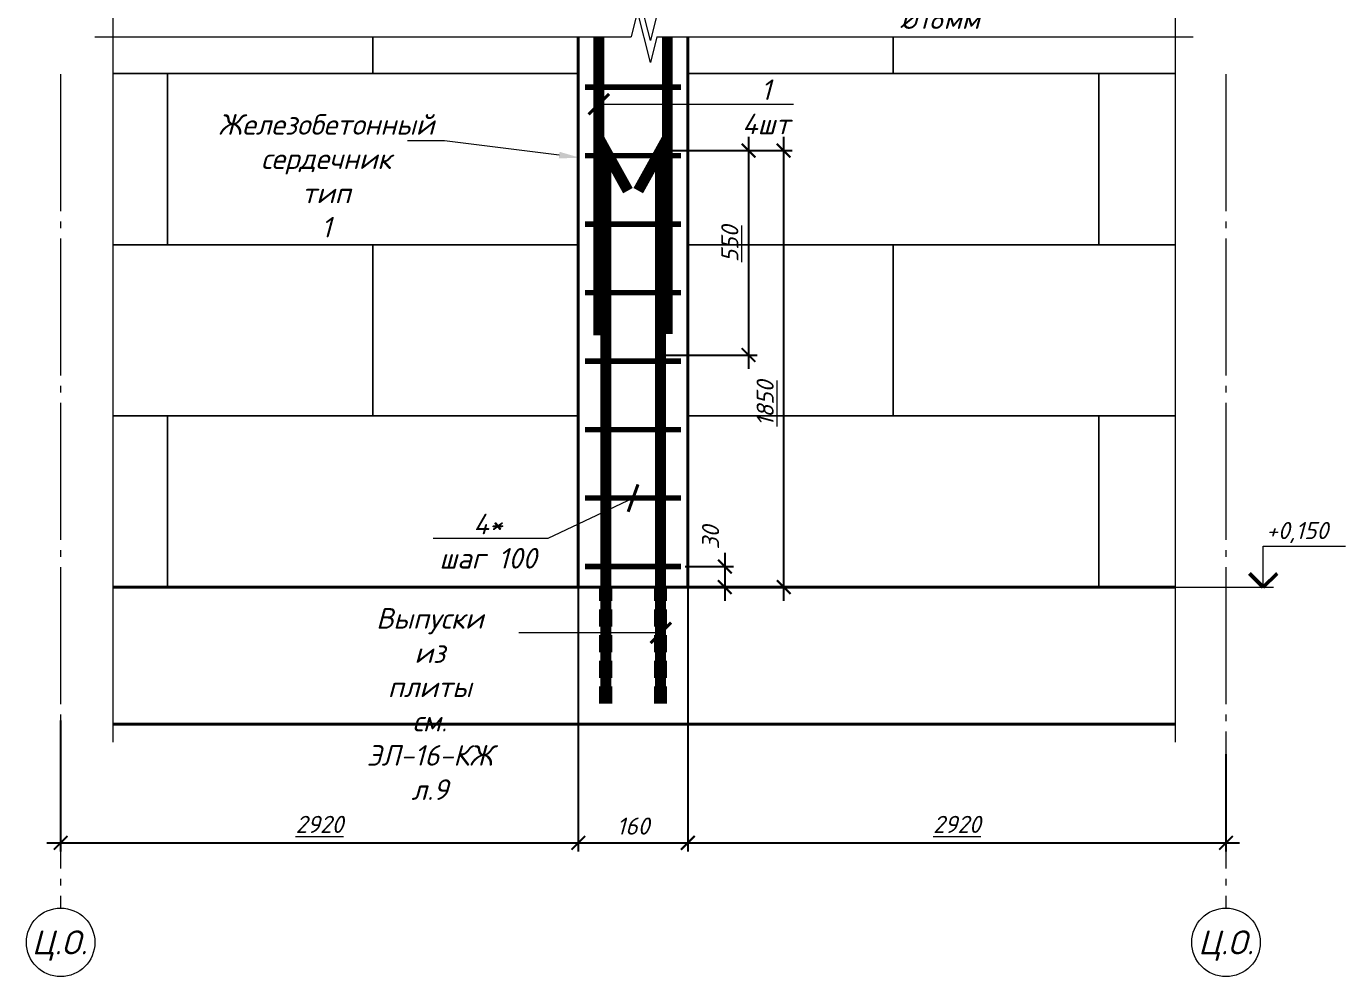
# Model space of a CAD drawing. Header units: millimetres. Extents: x -1807136 to 209800, y 0 to 410608.
# Drawn here: x 20244 to 22171, y 32144 to 33532 of the extents above; entities that cross this region are included whole.
import ezdxf
from ezdxf import colors
from ezdxf.entities.mleader import LeaderData, LeaderLine
from ezdxf.enums import TextEntityAlignment as Align
from ezdxf.math import Vec2, Vec3

# ---------------------------------------------------------------- set-up
doc = ezdxf.new("R2010")
doc.units = ezdxf.units.MM
doc.header["$PDMODE"] = 3
doc.linetypes.add('DASHED2', pattern=[0.375, 0.25, -0.125])
doc.linetypes.add('GOST2.303 5', pattern=[24, 20, -1.5, 1, -1.5])
doc.layers.get('0').update_dxf_attribs({"lineweight": 5})
doc.layers.get('Defpoints').update_dxf_attribs({"lineweight": 0})
for name, color, linetype, lineweight in [('#Dimensions', 7, 'Continuous', 9), ('#Арматура', 152, 'Continuous', 30), ('#Бетон разрез', 22, 'Continuous', 40), ('#Выноски', 7, 'Continuous', 15), ('#Газобетон вид', 150, 'Continuous', 18), ('#Оси', 7, 'Continuous', 9), ('#разм', 7, 'Continuous', 9), ('A-okno', 7, 'Continuous', 0), ('k_ Размеры', 7, 'Continuous', 15)]:
    doc.layers.add(name, color=color, linetype=linetype, lineweight=lineweight)
doc.layers.add('#Арматура вид_2', color=7, linetype='Continuous', lineweight=35, true_color=0x616161)
doc.styles.add('GOST 2.304', font='isocpeui.ttf')
doc.styles.add('STEP PR', font='isocpeui.ttf')
doc.dimstyles.new('SPDS', dxfattribs={"dimscale": 10, "dimtxt": 2.5, "dimasz": 2, "dimexe": 1.25, "dimexo": 0.625, "dimtad": 1, "dimdec": 0, "dimrnd": 0.001, "dimtxsty": 'STEP PR', "dimblk": 'ARCHTICK', "dimcen": 2.5, "dimdle": 2, "dimclrd": 256, "dimclre": 256, "dimclrt": 7, "dimadec": 0, "dimazin": 2, "dimtfac": 0.75, "dimtdec": 0, "dimtmove": 1, "dimatfit": 3, "dimfxl": 1, "dimtolj": 1, "dimarcsym": 1})

# ---------------------------------------------------------------- blocks, each defined once
blk = doc.blocks.new('*U411')
at = {"color": 0, "linetype": 'ByBlock', "lineweight": -2}
for p, q in [((55.213, 0), (55.525, 1.25)), ((55.525, 1.25), (56.15, -1.25)), ((55.213, 0), (0, 0)), ((56.15, -1.25), (56.463, 0)), ((111.676, 0), (56.463, 0))]:
    blk.add_line(p, q, dxfattribs=at)
blk = doc.blocks.new('*U392')
at = {"color": 0, "linetype": 'ByBlock', "lineweight": -2}
for p, q in [((55.213, 0), (55.525, 1.25)), ((55.525, 1.25), (56.15, -1.25)), ((55.213, 0), (0, 0)), ((56.15, -1.25), (56.463, 0)), ((111.676, 0), (56.463, 0))]:
    blk.add_line(p, q, dxfattribs=at)
blk = doc.blocks.new('_ArchTick')
at = {"color": 0, "linetype": 'ByBlock', "const_width": 0.15}
blk.add_lwpolyline([(-0.5, -0.5), (0.5, 0.5)], dxfattribs=at)
blk = doc.blocks.new('*D330')
at = {"layer": '#Dimensions', "lineweight": -2, "transparency": 16777216}
for p, q in [((21050.1, 32746.5), (21050.1, 32326.9)), ((20294.2, 32517.9), (20294.2, 32326.9)), ((20274.2, 32339.4), (21070.1, 32339.4))]:
    blk.add_line(p, q, dxfattribs=at)
at = {"layer": 'Defpoints', "color": 0, "transparency": 16777216}
for p in [(21050.1, 32752.8), (20294.2, 32524.1), (21050.1, 32339.4)]:
    blk.add_point(p, dxfattribs=at)
at = {"layer": '#Dimensions', "lineweight": -2, "transparency": 16777216, "xscale": 20, "yscale": 20, "zscale": 20, "rotation": 180}
blk.add_blockref('_ArchTick', (20294.2, 32339.4), dxfattribs=at)
at = {"layer": '#Dimensions', "lineweight": -2, "transparency": 16777216, "xscale": 20, "yscale": 20, "zscale": 20}
blk.add_blockref('_ArchTick', (21050.1, 32339.4), dxfattribs=at)
at = {"layer": '#Dimensions', "transparency": 16777216, "insert": (20672.2, 32366.4), "char_height": 25, "attachment_point": 5, "style": 'STEP PR'}
blk.add_mtext('\\A1;\\L2920', dxfattribs=at)
blk = doc.blocks.new('*D331')
at = {"layer": '#Dimensions', "lineweight": -2, "transparency": 16777216}
for p, q in [((21050.1, 32746.5), (21050.1, 32326.9)), ((21210.1, 32746.5), (21210.1, 32326.9)), ((21030.1, 32339.4), (21230.1, 32339.4))]:
    blk.add_line(p, q, dxfattribs=at)
at = {"layer": 'Defpoints', "color": 0, "transparency": 16777216}
for p in [(21050.1, 32752.8), (21210.1, 32752.8), (21210.1, 32339.4)]:
    blk.add_point(p, dxfattribs=at)
at = {"layer": '#Dimensions', "lineweight": -2, "transparency": 16777216, "xscale": 20, "yscale": 20, "zscale": 20, "rotation": 180}
blk.add_blockref('_ArchTick', (21050.1, 32339.4), dxfattribs=at)
at = {"layer": '#Dimensions', "lineweight": -2, "transparency": 16777216, "xscale": 20, "yscale": 20, "zscale": 20}
blk.add_blockref('_ArchTick', (21210.1, 32339.4), dxfattribs=at)
at = {"layer": '#Dimensions', "transparency": 16777216, "insert": (21130.1, 32363.9), "char_height": 25, "attachment_point": 5, "style": 'STEP PR'}
blk.add_mtext('\\A1;160', dxfattribs=at)
blk = doc.blocks.new('*D332')
at = {"layer": '#Dimensions', "lineweight": -2, "transparency": 16777216}
for p, q in [((21210.1, 32746.5), (21210.1, 32326.9)), ((21995.9, 32468.8), (21995.9, 32326.9)), ((21190.1, 32339.4), (22015.9, 32339.4))]:
    blk.add_line(p, q, dxfattribs=at)
at = {"layer": 'Defpoints', "color": 0, "transparency": 16777216}
for p in [(21210.1, 32752.8), (21995.9, 32475), (21995.9, 32339.4)]:
    blk.add_point(p, dxfattribs=at)
at = {"layer": '#Dimensions', "lineweight": -2, "transparency": 16777216, "xscale": 20, "yscale": 20, "zscale": 20, "rotation": 180}
blk.add_blockref('_ArchTick', (21210.1, 32339.4), dxfattribs=at)
at = {"layer": '#Dimensions', "lineweight": -2, "transparency": 16777216, "xscale": 20, "yscale": 20, "zscale": 20}
blk.add_blockref('_ArchTick', (21995.9, 32339.4), dxfattribs=at)
at = {"layer": '#Dimensions', "transparency": 16777216, "insert": (21603, 32366.4), "char_height": 25, "attachment_point": 5, "style": 'STEP PR'}
blk.add_mtext('\\A1;\\L2920', dxfattribs=at)
blk = doc.blocks.new('*U108')
at = {"color": 0, "linetype": 'ByBlock', "lineweight": -2}
for p, q in [((26.107, 0), (26.419, 1.25)), ((26.419, 1.25), (27.044, -1.25)), ((26.107, 0), (0, 0)), ((27.044, -1.25), (27.357, 0)), ((53.463, 0), (27.357, 0))]:
    blk.add_line(p, q, dxfattribs=at)
blk = doc.blocks.new('*D407')
at = {"layer": '#Dimensions', "lineweight": -2, "transparency": 16777216}
for p, q in [((21350, 33370.3), (21350, 32692.9)), ((21176.4, 33350.3), (21362.5, 33350.3)), ((21216.4, 32712.9), (21362.5, 32712.9))]:
    blk.add_line(p, q, dxfattribs=at)
at = {"layer": 'Defpoints', "color": 0, "transparency": 16777216}
for p in [(21170.1, 33350.3), (21210.1, 32712.9), (21350, 32712.9)]:
    blk.add_point(p, dxfattribs=at)
at = {"layer": '#Dimensions', "lineweight": -2, "transparency": 16777216, "xscale": 20, "yscale": 20, "zscale": 20}
for p, rotation in [((21350, 33350.3), 90), ((21350, 32712.9), 270)]:
    blk.add_blockref('_ArchTick', p, dxfattribs=dict(at, rotation=rotation))
at = {"layer": '#Dimensions', "transparency": 16777216, "insert": (21323, 32981), "char_height": 25, "attachment_point": 5, "rotation": 90, "style": 'STEP PR'}
blk.add_mtext('\\A1;\\L1850', dxfattribs=at)
blk = doc.blocks.new('*D408')
at = {"layer": 'Defpoints', "color": 0, "transparency": 16777216}
for p in [(21172.1, 33350.3), (21172.1, 33051.8), (21298.7, 33051.8)]:
    blk.add_point(p, dxfattribs=at)
at = {"layer": 'k_ Размеры', "lineweight": -2, "transparency": 16777216}
for p, q in [((21298.7, 33370.3), (21298.7, 33031.8)), ((21178.4, 33350.3), (21311.2, 33350.3)), ((21178.4, 33051.8), (21311.2, 33051.8))]:
    blk.add_line(p, q, dxfattribs=at)
at = {"layer": 'k_ Размеры', "lineweight": -2, "transparency": 16777216, "xscale": 20, "yscale": 20, "zscale": 20}
for p, rotation in [((21298.7, 33350.3), 90), ((21298.7, 33051.8), 270)]:
    blk.add_blockref('_ArchTick', p, dxfattribs=dict(at, rotation=rotation))
at = {"layer": 'k_ Размеры', "color": 7, "transparency": 16777216, "insert": (21271.4, 33214), "char_height": 25, "attachment_point": 5, "rotation": 90, "style": 'STEP PR'}
blk.add_mtext('\\A1;\\L550', dxfattribs=at)
blk = doc.blocks.new('*D413')
at = {"layer": 'Defpoints', "color": 0, "transparency": 16777216}
for p in [(21200.1, 32742.9), (21200.1, 32712.9), (21264.1, 32712.9)]:
    blk.add_point(p, dxfattribs=at)
at = {"layer": 'k_ Размеры', "lineweight": -2, "transparency": 16777216}
for p, q in [((21264.1, 32762.9), (21264.1, 32692.9)), ((21206.4, 32742.9), (21276.6, 32742.9)), ((21206.4, 32712.9), (21276.6, 32712.9))]:
    blk.add_line(p, q, dxfattribs=at)
at = {"layer": 'k_ Размеры', "lineweight": -2, "transparency": 16777216, "xscale": 20, "yscale": 20, "zscale": 20}
for p, rotation in [((21264.1, 32742.9), 90), ((21264.1, 32712.9), 270)]:
    blk.add_blockref('_ArchTick', p, dxfattribs=dict(at, rotation=rotation))
at = {"layer": 'k_ Размеры', "color": 7, "transparency": 16777216, "insert": (21243.3, 32785.2), "char_height": 25, "attachment_point": 5, "rotation": 90, "style": 'STEP PR'}
blk.add_mtext('\\A1;30', dxfattribs=at)
blk = doc.blocks.new('*U97')
at = {"layer": '#разм', "ltscale": 100, "elevation": 0}
for points in [[(4577173, -920400), (4578375, -920400)], [(4577173, -921000), (4577173, -920400)], [(4575899, -921000), (4577323, -921000)]]:
    blk.add_lwpolyline(points, dxfattribs=at)
at = {"layer": 'A-okno', "color": 0, "lineweight": 50, "ltscale": 100, "elevation": 0}
for points in [[(4577173, -921000), (4576973, -920800)], [(4577173, -921000), (4577373, -920800)]]:
    blk.add_lwpolyline(points, dxfattribs=at)
at = {"layer": '#разм', "style": 'STEP PR'}
for tag, p in [('ОТМЕТКА', (4577216, -920299)), ('ПРИМЕЧАНИЕ', (4577314, -920711))]:
    blk.add_attdef(tag, p, '', height=250, dxfattribs=at)

msp = doc.modelspace()

# ---------------------------------------------------------------- linework, layer by layer
at = {"layer": '#Арматура'}
for points, const_width in [([(21080.13684, 33516.466), (21080.13684, 33080.33815)], 16), ([(21180.13684, 33516.466), (21180.13684, 33082.67918)], 16), ([(21200.13684, 33442.88352), (21060.13684, 33442.88352)], 8), ([(21200.13684, 33342.88352), (21060.13684, 33342.88352)], 8), ([(21200.13684, 33342.88352), (21060.13684, 33342.88352)], 8), ([(21200.13684, 33242.88352), (21060.13684, 33242.88352)], 8), ([(21200.13684, 33242.88352), (21060.13684, 33242.88352)], 8), ([(21200.13684, 33142.88352), (21060.13684, 33142.88352)], 8), ([(21200.13684, 33142.88352), (21060.13684, 33142.88352)], 8), ([(21200.13684, 33042.88352), (21060.13684, 33042.88352)], 8), ([(21200.13684, 33042.88352), (21060.13684, 33042.88352)], 8), ([(21200.13684, 32942.88352), (21060.13684, 32942.88352)], 8), ([(21200.13684, 32942.88352), (21060.13684, 32942.88352)], 8), ([(21200.13684, 32842.88352), (21060.13684, 32842.88352)], 8), ([(21200.13684, 32842.88352), (21060.13684, 32842.88352)], 8), ([(21200.13684, 32742.88352), (21060.13684, 32742.88352)], 8), ([(21200.13684, 32742.88352), (21060.13684, 32742.88352)], 8)]:
    msp.add_lwpolyline(points, dxfattribs=dict(at, const_width=const_width))
at = {"layer": '#Арматура', "linetype": 'DASHED2', "ltscale": 100}
for points in [[(21082.13684, 32542.88352), (21082.13684, 32712.88352)], [(21098.13684, 32542.88352), (21098.13684, 32712.88352)], [(21162.13684, 32542.88352), (21162.13684, 32712.88352)], [(21178.13684, 32542.88352), (21178.13684, 32712.88352)]]:
    msp.add_lwpolyline(points, dxfattribs=at)
at = {"layer": '#Арматура вид_2', "linetype": 'DASHED2', "ltscale": 100, "const_width": 16}
for points in [[(21090.13684, 32542.88352), (21090.13684, 33350.33534), (21122.57853, 33291.86103)], [(21170.13684, 32542.88352), (21170.13684, 33350.33534), (21137.69514, 33291.86103)]]:
    msp.add_lwpolyline(points, dxfattribs=at)
at = {"layer": '#Бетон разрез'}
for points in [[(21050.13684, 33516.466), (21050.13684, 32712.88352)], [(21210.13684, 33516.466), (21210.13684, 32712.88352)], [(20370.25867, 32712.88352), (21921.65549, 32712.88352)], [(21050.13684, 32712.88352), (21210.13684, 32712.88352)], [(20370.25867, 32512.88352), (21921.65549, 32512.88352)]]:
    msp.add_lwpolyline(points, dxfattribs=at)
at = {"layer": '#Газобетон вид'}
for points in [[(20370.25867, 33462.88352), (20750.13684, 33462.88352), (20750.13684, 33516.466)], [(20750.13684, 33516.466), (20750.13684, 33462.88352), (21050.13684, 33462.88352)], [(21510.13684, 33516.466), (21510.13684, 33462.88352), (21210.13684, 33462.88352)], [(21921.65549, 33462.88352), (21510.13684, 33462.88352), (21510.13684, 33516.466)], [(20370.25867, 33212.88352), (20450.13684, 33212.88352), (20450.13684, 33462.88352), (20370.25867, 33462.88352)], [(21921.65549, 33212.88352), (21810.13684, 33212.88352), (21810.13684, 33462.88352), (21921.65549, 33462.88352)], [(20370.25867, 32962.88352), (20750.13684, 32962.88352), (20750.13684, 33212.88352), (20370.25867, 33212.88352)], [(21050.13684, 33212.88352), (20750.13684, 33212.88352), (20750.13684, 32962.88352), (21050.13684, 32962.88352)], [(21210.13684, 33212.88352), (21510.13684, 33212.88352), (21510.13684, 32962.88352), (21210.13684, 32962.88352)], [(21921.65549, 32962.88352), (21510.13684, 32962.88352), (21510.13684, 33212.88352), (21921.65549, 33212.88352)], [(20370.25867, 32712.88352), (20450.13684, 32712.88352), (20450.13684, 32962.88352), (20370.25867, 32962.88352)], [(21911.23231, 32712.88352), (21810.13684, 32712.88352), (21810.13684, 32962.88352), (21921.65549, 32962.88352)], [(20370.25867, 32712.88352), (21921.65549, 32712.88352)]]:
    msp.add_lwpolyline(points, dxfattribs=at)
for points in [[(20450.13684, 33212.88352), (21050.13684, 33212.88352), (21050.13684, 33462.88352), (20450.13684, 33462.88352)], [(21810.13684, 33212.88352), (21210.13684, 33212.88352), (21210.13684, 33462.88352), (21810.13684, 33462.88352)], [(20450.13684, 32712.88352), (21050.13684, 32712.88352), (21050.13684, 32962.88352), (20450.13684, 32962.88352)], [(21810.13684, 32712.88352), (21210.13684, 32712.88352), (21210.13684, 32962.88352), (21810.13684, 32962.88352)]]:
    msp.add_lwpolyline(points, close=True, dxfattribs=at)
at = {"layer": '#Оси', "linetype": 'GOST2.303 5', "ltscale": 10}
for points in [[(20294.17229, 33462.03873), (20294.17229, 32244.04519), (20294.17229, 32244.04519)], [(21995.94623, 33462.03873), (21995.94623, 32244.04519)]]:
    msp.add_lwpolyline(points, dxfattribs=at)
at = {"layer": '#Оси', "linetype": 'Continuous', "ltscale": 100}
for centre in [(20294.17229, 32194.04519), (21995.94623, 32194.04519)]:
    msp.add_circle(centre, 50, dxfattribs=at)

# ---------------------------------------------------------------- block references
at = {"layer": '#Dimensions', "xscale": 0.1, "yscale": 0.1, "zscale": 0.1}
msp.add_blockref('*U97', (-435666.84675, 124812.89663, 0), dxfattribs=at).add_auto_attribs({'ОТМЕТКА': '+0,150'})
at = {"xscale": -30, "yscale": -30, "zscale": -30, "rotation": 270}
for name, p in [('*U411', (20370.25867, 32486.63352)), ('*U392', (21921.65549, 32486.63352))]:
    msp.add_blockref(name, p, dxfattribs=at)
at = {"xscale": -30, "yscale": -30, "zscale": -30}
for p in [(21947.90549, 33548.80786), (21947.90549, 33516.466)]:
    msp.add_blockref('*U108', p, dxfattribs=at)

# ---------------------------------------------------------------- texts
at = {"layer": '#Оси', "linetype": 'Continuous', "ltscale": 100, "style": 'GOST 2.304'}
for p in [(20292.76699, 32194.04519), (21995.94623, 32194.04519)]:
    msp.add_text('Ц.О.', height=35, dxfattribs=at).set_placement(p, align=Align.MIDDLE_CENTER)

# ---------------------------------------------------------------- dimensions: what is measured, and where the dimension line sits
at = {"layer": '#Dimensions'}
dim = msp.add_linear_dim(base=(21350.0202, 32712.88352), p1=(21170.13684, 33350.33534), p2=(21210.13684, 32712.88352), angle=90, text='%%U1850', dimstyle='SPDS', override={"dimgap": 1.2, "dimrnd": 5, "dimblk1": 'ArchTick', "dimblk2": 'ArchTick', "dimsah": 1, "dimclrt": 256}, dxfattribs=at)
dim.commit()
dim.dimension.update_dxf_attribs({"geometry": '*D407', "text_midpoint": (21350.0202, 32980.95786), "dimtype": 160})
for base, p1, p2, override, picture, middle in [((21050.13684, 32339.37261), (20294.17229, 32524.11893), (21050.13684, 32752.75018), {"dimgap": 1.2, "dimrnd": 5, "dimblk1": 'ArchTick', "dimblk2": 'ArchTick', "dimsah": 1, "dimclrt": 256}, '*D330', (20672.15457, 32366.37261)), ((21995.94623, 32339.37261), (21210.13684, 32752.75018), (21995.94623, 32475.01031), {"dimscale": 10, "dimgap": 1.2, "dimrnd": 5, "dimtxsty": 'STEP PR', "dimblk1": 'ArchTick', "dimblk2": 'ArchTick', "dimsah": 1, "dimclrt": 256}, '*D332', (21603.04153, 32366.37261))]:
    dim = msp.add_linear_dim(base=base, p1=p1, p2=p2, text='%%U2920', dimstyle='SPDS', override=override, dxfattribs=at)
    dim.commit()
    dim.dimension.update_dxf_attribs({"geometry": picture, "text_midpoint": middle})
dim = msp.add_linear_dim(base=(21210.13684, 32339.37261), p1=(21050.13684, 32752.75018), p2=(21210.13684, 32752.75018), dimstyle='SPDS', override={"dimscale": 10, "dimgap": 1.2, "dimrnd": 5, "dimtxsty": 'STEP PR', "dimblk1": 'ArchTick', "dimblk2": 'ArchTick', "dimsah": 1, "dimclrt": 256}, dxfattribs=at)
dim.commit()
dim.dimension.update_dxf_attribs({"geometry": '*D331', "text_midpoint": (21130.13684, 32363.87261)})
at = {"layer": 'k_ Размеры'}
dim = msp.add_linear_dim(base=(21298.66351, 33051.76954), p1=(21172.13684, 33350.33534), p2=(21172.13684, 33051.76954), angle=90, text='%%U550', dimstyle='SPDS', dxfattribs=at)
dim.commit()
dim.dimension.update_dxf_attribs({"geometry": '*D408', "text_midpoint": (21292.63725, 33214.03344), "dimtype": 160})
dim = msp.add_linear_dim(base=(21264.0649, 32712.88352), p1=(21200.13684, 32742.88352), p2=(21200.13684, 32712.88352), angle=90, dimstyle='SPDS', dxfattribs=at)
dim.commit()
dim.dimension.update_dxf_attribs({"geometry": '*D413', "text_midpoint": (21262.09467, 32785.22786), "dimtype": 160})

# ---------------------------------------------------------------- leaders
at = {"layer": '#Dimensions'}
ml = msp.add_multileader_mtext('Standard', dxfattribs=at)
ml.set_content('\\A1;Железобетонный \\Pсердечник тип 1               ', color=256, style='STEP PR')
ml.set_leader_properties(color=256, linetype='ByLayer', lineweight=-1)
ml.build(insert=Vec2(0, 0))
ml.multileader.update_dxf_attribs({"text_left_attachment_type": 6, "text_right_attachment_type": 6, "dogleg_length": 0, "arrow_head_size": 30, "scale": 0.1})
ctx = ml.context
ctx.base_point, ctx.scale, ctx.char_height, ctx.arrow_head_size, ctx.landing_gap_size, ctx.plane_origin = Vec3(20509.55935, 33364.52492), 0.1, 30, 30, 12.5, Vec3(23137.4649, 32000.19741)
ctx.left_attachment, ctx.right_attachment, ctx.text_align_type = 6, 6, 1
notes = []
notes.append((ctx, [(1, (1, 1, 0), (20854.58208, 33364.52492), (-1, 0), 0, [(1, [(21051.97382, 33340.01008)], 0, [])])]))
ctx.mtext.insert, ctx.mtext.rotation, ctx.mtext.width, ctx.mtext.defined_height, ctx.mtext.alignment, ctx.mtext.flow_direction = Vec3(20682.07071, 33403.52492), 6.2831853072, 410.3663144, 76.95222, 2, 5
at = {"layer": '#Выноски'}
ml = msp.add_multileader_mtext('Standard', dxfattribs=at)
ml.set_content('\\A1;поз. 1  4 шт\\P%%C16 A500\\Pустановить в просверленные отверстия %%C18мм', color=256, style='STEP PR')
ml.set_leader_properties(color=256, linetype='ByLayer', lineweight=-1)
ml.set_arrow_properties(name='ARCHTICK')
ml.build(insert=Vec2(0, 0))
ml.multileader.update_dxf_attribs({"text_left_attachment_type": 6, "text_right_attachment_type": 6, "dogleg_length": 0, "arrow_head_size": 30, "scale": 0.1})
ctx = ml.context
ctx.base_point, ctx.scale, ctx.char_height, ctx.arrow_head_size, ctx.landing_gap_size, ctx.plane_origin = Vec3(21396.30683, 34019.16071), 0.1, 30, 30, 12.5, Vec3(22526.06266, 32142.17575)
ctx.left_attachment, ctx.right_attachment, ctx.text_align_type = 6, 6, 1
notes.append((ctx, [(0, (1, 1, 0), (21396.30683, 34019.16071), (1, 0), 0, [(1, [(21098.13684, 34019.16071), (21164.13684, 34019.16071)], 0, [])])]))
ctx.mtext.insert, ctx.mtext.rotation, ctx.mtext.width, ctx.mtext.alignment, ctx.mtext.flow_direction = Vec3(21578.20456, 34058.16071), 6.2831853072, 451.6588192, 2, 5
ml = msp.add_multileader_mtext('Standard', dxfattribs=at)
ml.set_content('\\A1;1\\P4шт', color=256, style='STEP PR')
ml.set_leader_properties(color=256, linetype='ByLayer', lineweight=-1)
ml.set_arrow_properties(name='ARCHTICK')
ml.build(insert=Vec2(0, 0))
ml.multileader.update_dxf_attribs({"text_left_attachment_type": 6, "text_right_attachment_type": 6, "dogleg_length": 0, "arrow_head_size": 30, "scale": 0.1})
ctx = ml.context
ctx.base_point, ctx.scale, ctx.char_height, ctx.arrow_head_size, ctx.landing_gap_size, ctx.plane_origin = Vec3(21273.31874, 33418.28324), 0.1, 30, 30, 12.5, Vec3(22376.96955, 32402.2982)
ctx.left_attachment, ctx.right_attachment, ctx.text_align_type = 6, 6, 1
notes.append((ctx, [(0, (1, 1, 0), (21273.31874, 33418.28324), (1, 0), 0, [(1, [(21080.13684, 33418.28324), (21180.13684, 33418.28324)], 0, [])])]))
ctx.mtext.insert, ctx.mtext.rotation, ctx.mtext.alignment, ctx.mtext.flow_direction = Vec3(21324.13692, 33454.28324), 6.2831853072, 2, 5
ml = msp.add_multileader_mtext('Standard', dxfattribs=at)
ml.set_content('\\A1;4*\\Pшаг 100', color=256, style='STEP PR')
ml.set_leader_properties(color=256, linetype='ByLayer', lineweight=-1)
ml.set_arrow_properties(name='ARCHTICK')
ml.build(insert=Vec2(0, 0))
ml.multileader.update_dxf_attribs({"text_left_attachment_type": 6, "text_right_attachment_type": 6, "dogleg_length": 0, "arrow_head_size": 30, "scale": 0.1})
ctx = ml.context
ctx.base_point, ctx.scale, ctx.char_height, ctx.arrow_head_size, ctx.landing_gap_size, ctx.plane_origin = Vec3(20830.86151, 32783.98783), 0.1, 30, 30, 12.5, Vec3(22484.80869, 31768.00279)
ctx.left_attachment, ctx.right_attachment, ctx.text_align_type = 6, 6, 1
notes.append((ctx, [(1, (1, 1, 0), (21005.56606, 32783.98783), (-1, 0), 0, [(0, [(21130.13684, 32842.88352)], 0, [])])]))
ctx.mtext.insert, ctx.mtext.rotation, ctx.mtext.alignment, ctx.mtext.flow_direction = Vec3(20918.21378, 32819.98783), 6.2831853072, 2, 5
ml = msp.add_multileader_mtext('Standard', dxfattribs=at)
ml.set_content('\\A1;Выпуски из плиты\\Pсм. ЭЛ-16-КЖ л.9', color=256, style='STEP PR')
ml.set_leader_properties(color=256, linetype='ByLayer', lineweight=-1)
ml.set_arrow_properties(name='ARCHTICK')
ml.build(insert=Vec2(0, 0))
ml.multileader.update_dxf_attribs({"text_left_attachment_type": 6, "text_right_attachment_type": 6, "dogleg_length": 0, "arrow_head_size": 30, "scale": 0.1})
ctx = ml.context
ctx.base_point, ctx.scale, ctx.char_height, ctx.arrow_head_size, ctx.landing_gap_size, ctx.plane_origin = Vec3(20645.17897, 32646.18336), 0.1, 30, 30, 12.5, Vec3(21948.22508, 30769.1984)
ctx.left_attachment, ctx.right_attachment, ctx.text_align_type = 6, 6, 1
notes.append((ctx, [(1, (1, 1, 0), (21021.33806, 32646.18336), (-1, 0), 0, [(0, [(21170.57593, 32646.18336), (21089.00041, 32646.18336)], 0, [])])]))
ctx.mtext.insert, ctx.mtext.rotation, ctx.mtext.width, ctx.mtext.alignment, ctx.mtext.flow_direction = Vec3(20833.25851, 32682.18336), 6.2831853072, 451.6588192, 2, 5
for ctx, leaders in notes:
    for number, flags, end, landing, length, lines in leaders:
        leader = LeaderData()
        leader.index, (leader.has_last_leader_line, leader.has_dogleg_vector, leader.attachment_direction) = number, flags
        leader.last_leader_point, leader.dogleg_vector, leader.dogleg_length = Vec3(end), Vec3(landing), length
        for number, points, colour, breaks in lines:
            line = LeaderLine()
            line.index, line.vertices, line.color, line.breaks = number, Vec3.list(points), colors.encode_raw_color(colour), breaks
            leader.lines.append(line)
        ctx.leaders.append(leader)

doc.saveas('drawing.dxf')
